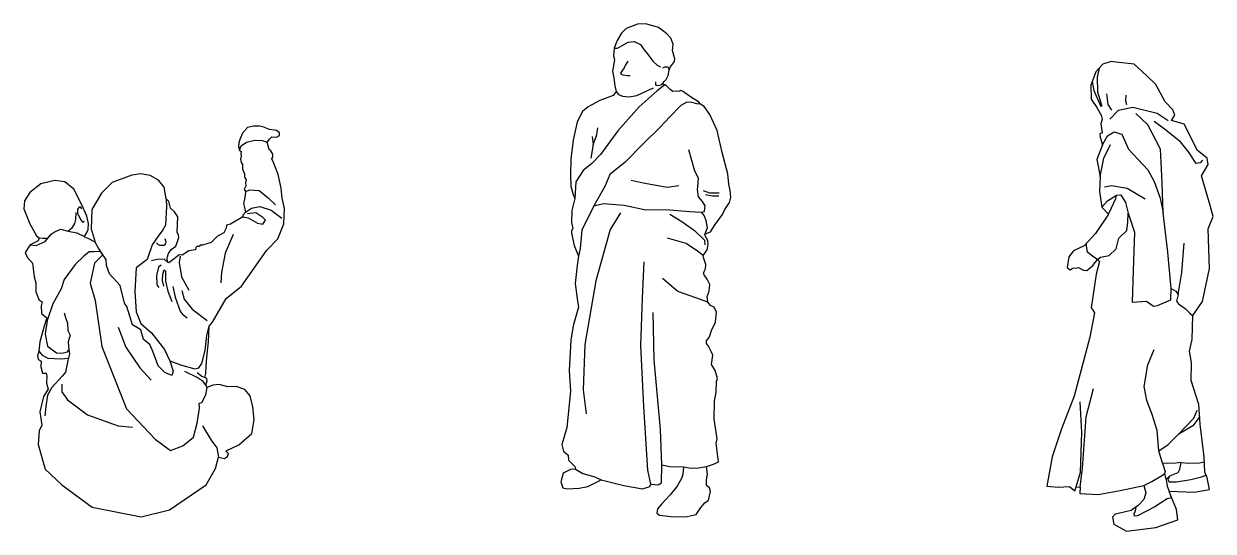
# Model space of a CAD drawing. Header units: feet. Extents: x 89 to 238, y -57 to 31.
# Drawn here: x 143.83 to 159.81, y -5.26 to 1.56 of the extents above; entities that cross this region are included whole.
import ezdxf

# ---------------------------------------------------------------- set-up
doc = ezdxf.new("R2010")
doc.units = ezdxf.units.FT
doc.header["$MEASUREMENT"] = 0
doc.layers.add('inner', color=1, linetype='Continuous')
doc.layers.add('outer', color=3, linetype='Continuous')

msp = doc.modelspace()

# ---------------------------------------------------------------- linework, layer by layer
at = {"layer": 'inner'}
for points in [[(151.765, 1.228), (151.811, 1.228), (151.873, 1.265), (151.955, 1.307), (152.036, 1.316), (152.118, 1.278), (152.163, 1.208), (152.212, 1.151), (152.285, 1.055), (152.345, 0.998), (152.387, 0.979)], [(151.948, 1.054), (151.918, 1.003), (151.899, 0.963), (151.867, 0.919), (151.852, 0.894), (151.861, 0.879), (151.882, 0.868), (151.912, 0.866), (151.942, 0.862), (151.958, 0.86), (151.98, 0.862)], [(152.504, 0.931), (152.501, 0.959), (152.486, 0.972), (152.445, 0.974), (152.413, 0.961)], [(158.282, 0.958), (158.255, 0.837), (158.261, 0.64), (158.318, 0.45)], [(152.447, 0.736), (152.341, 0.654), (152.103, 0.44), (151.814, 0.118), (151.581, -0.202), (151.465, -0.322), (151.35, -0.414), (151.251, -0.567), (151.236, -0.793)], [(151.792, 0.644), (151.822, 0.604), (151.879, 0.582), (151.967, 0.574), (152.068, 0.593), (152.204, 0.657), (152.294, 0.696)], [(152.42, 0.753), (152.391, 0.733), (152.353, 0.722), (152.326, 0.733), (152.325, 0.774)], [(158.187, 0.779), (158.209, 0.659), (158.305, 0.443)], [(152.924, 0.477), (152.874, 0.478), (152.808, 0.499), (152.743, 0.502), (152.659, 0.458), (152.515, 0.307), (152.383, 0.165), (152.16, -0.052), (151.912, -0.302), (151.709, -0.467), (151.639, -0.629), (151.492, -0.89), (151.333, -1.217), (151.307, -1.465), (151.287, -1.565)], [(158.453, 0.395), (158.403, 0.47), (158.384, 0.615)], [(158.655, 0.468), (158.639, 0.514), (158.645, 0.595)], [(159.211, 0.252), (159.061, 0.35), (158.736, 0.429), (158.536, 0.389), (158.427, 0.274)], [(159.249, -2.001), (159.206, -1.513), (159.143, -0.985), (159.13, -0.576), (159.104, -0.129), (158.937, 0.197), (158.775, 0.349)], [(159.669, -0.278), (159.639, -0.314), (159.585, -0.322), (159.484, -0.165), (159.374, -0.029), (159.162, 0.142), (159.023, 0.243)], [(151.472, 0.041), (151.482, -0.067), (151.453, -0.248)], [(151.482, -0.067), (151.515, 0.014), (151.534, 0.069), (151.546, 0.157)], [(158.328, -0.07), (158.393, 0.05), (158.485, 0.102), (158.585, 0.072), (158.678, -0.127), (158.934, -0.405), (159.023, -0.564), (159.101, -0.789), (159.143, -0.985)], [(146.731, -0.142), (146.755, -0.086), (146.824, -0.034), (146.939, -0.009), (147.035, -0.012), (147.103, -0.036)], [(151.492, -0.89), (151.624, -0.857), (151.899, -0.881), (152.19, -0.942), (152.46, -0.94), (152.78, -0.968), (152.936, -0.975), (152.981, -0.966), (152.986, -0.888), (152.953, -0.833), (152.9, -0.77), (152.886, -0.672), (152.889, -0.635), (152.898, -0.519), (152.851, -0.424), (152.77, -0.14)], [(158.296, -0.497), (158.347, -0.249), (158.435, -0.064)], [(151.996, -0.547), (152.155, -0.581), (152.478, -0.638), (152.633, -0.619)], [(158.353, -0.636), (158.449, -0.616), (158.66, -0.654), (158.9, -0.795)], [(145.748, -0.795), (145.749, -0.898), (145.735, -1.148), (145.701, -1.213), (145.637, -1.298), (145.558, -1.415), (145.49, -1.612), (145.341, -1.723), (145.326, -2.042), (145.342, -2.315), (145.407, -2.472), (145.549, -2.594), (145.723, -2.82), (145.793, -2.973), (145.838, -3.111), (145.824, -3.169), (145.727, -3.129), (145.637, -3.039), (145.569, -2.856), (145.527, -2.755), (145.441, -2.685), (145.407, -2.557), (145.294, -2.487), (145.218, -2.241), (145.184, -2.196), (145.128, -1.959), (144.983, -1.804), (144.945, -1.69), (144.94, -1.609), (144.895, -1.55), (144.837, -1.46), (144.791, -1.379)], [(146.81, -0.697), (146.872, -0.674), (146.994, -0.686), (147.121, -0.785), (147.217, -0.876)], [(152.963, -0.683), (153.047, -0.714), (153.176, -0.714)], [(152.994, -0.74), (153.085, -0.755), (153.172, -0.755)], [(158.318, -0.907), (158.395, -0.821), (158.516, -0.747), (158.572, -0.744), (158.634, -0.847), (158.672, -0.989), (158.759, -1.242), (158.741, -1.765), (158.726, -2.184), (158.919, -2.169), (159.014, -2.239), (159.068, -2.229), (159.245, -2.155), (159.249, -2.001), (159.311, -2.038), (159.343, -2.082), (159.323, -2.169), (159.349, -2.205), (159.436, -2.268), (159.502, -2.33), (159.536, -2.365), (159.542, -2.365)], [(158.406, -1.001), (158.449, -0.918), (158.508, -0.79), (158.516, -0.747)], [(144.614, -0.932), (144.598, -0.91), (144.579, -0.908), (144.555, -0.933), (144.556, -0.989), (144.596, -1.074), (144.622, -1.108), (144.64, -1.106), (144.643, -1.092)], [(146.81, -0.974), (146.891, -0.923), (147.006, -0.9), (147.158, -0.949), (147.299, -1.057)], [(144.532, -0.979), (144.529, -1.075), (144.512, -1.127), (144.472, -1.196), (144.429, -1.229)], [(146.774, -1.039), (146.846, -1.052), (146.971, -1.122), (147.046, -1.137), (147.079, -1.083), (147.043, -1.045), (146.952, -0.986), (146.839, -0.996)], [(151.849, -0.984), (151.711, -1.21), (151.52, -1.899), (151.37, -2.753), (151.351, -3.362), (151.389, -3.685)], [(152.512, -1), (152.674, -1.101), (152.846, -1.223), (152.978, -1.35), (152.983, -1.415)], [(152.936, -0.975), (152.976, -1.023), (152.998, -1.089), (153.016, -1.184), (152.984, -1.27)], [(158.259, -1.61), (158.302, -1.579), (158.416, -1.556), (158.509, -1.466), (158.546, -1.326), (158.655, -1.223), (158.666, -1.108), (158.672, -0.989)], [(143.918, -1.414), (143.999, -1.421), (144.118, -1.368), (144.202, -1.272), (144.24, -1.243), (144.327, -1.204), (144.429, -1.229), (144.546, -1.252), (144.65, -1.3)], [(146.647, -1.275), (146.539, -1.524), (146.489, -1.784), (146.48, -1.925)], [(144.039, -1.322), (144.089, -1.326), (144.157, -1.323)], [(145.615, -1.387), (145.637, -1.408), (145.656, -1.418), (145.717, -1.418), (145.732, -1.408), (145.747, -1.376), (145.741, -1.363), (145.734, -1.335)], [(152.962, -1.556), (152.883, -1.498), (152.733, -1.397), (152.484, -1.324)], [(158.259, -1.61), (158.198, -1.572), (158.125, -1.511), (158.113, -1.426), (158.11, -1.396)], [(159.343, -2.082), (159.393, -1.787), (159.425, -1.393)], [(144.86, -1.502), (144.772, -1.508), (144.712, -1.508), (144.641, -1.566), (144.523, -1.679), (144.376, -1.881), (144.335, -2.006), (144.223, -2.208), (144.146, -2.431), (144.119, -2.612), (144.153, -2.776), (144.274, -2.863), (144.345, -2.871), (144.418, -2.85), (144.438, -2.824)], [(144.895, -1.55), (144.781, -1.66), (144.725, -1.928), (144.793, -2.162), (144.883, -2.781), (145.212, -3.615), (145.597, -4.023), (145.805, -4.178), (145.969, -4.114), (146.114, -3.996), (146.161, -3.808), (146.194, -3.608), (146.189, -3.54), (146.223, -3.53), (146.278, -3.429), (146.297, -3.33)], [(145.935, -1.566), (145.922, -1.653), (145.951, -1.844), (146.052, -2.023)], [(145.763, -1.646), (145.717, -1.605), (145.624, -1.611), (145.55, -1.631)], [(145.679, -1.688), (145.641, -1.715), (145.618, -1.826), (145.622, -1.953), (145.646, -1.987)], [(145.714, -1.968), (145.698, -1.892), (145.7, -1.81), (145.719, -1.752), (145.736, -1.769), (145.736, -1.901), (145.769, -2.036), (145.824, -2.174)], [(152.256, -4.63), (152.217, -4.441), (152.164, -3.585), (152.122, -2.766), (152.145, -2.129), (152.168, -1.642)], [(153.023, -2.185), (152.861, -2.126), (152.619, -2.039), (152.416, -1.866)], [(145.834, -1.972), (145.868, -2.115), (145.935, -2.306), (145.963, -2.342), (146.027, -2.394)], [(145.956, -2.027), (145.986, -2.145), (146.097, -2.278), (146.295, -2.429)], [(144.374, -2.329), (144.393, -2.392), (144.419, -2.467), (144.423, -2.563), (144.455, -2.627), (144.429, -2.719), (144.438, -2.824)], [(152.406, -4.369), (152.387, -3.893), (152.302, -2.958), (152.291, -2.325)], [(145.1, -2.518), (145.204, -2.787), (145.392, -3.065), (145.545, -3.234)], [(145.793, -2.973), (145.939, -3.024), (146.132, -3.081), (146.184, -3.067), (146.225, -3.008), (146.268, -2.834), (146.291, -2.63), (146.322, -2.505)], [(144.035, -2.842), (144.079, -2.897), (144.158, -2.937), (144.334, -2.944), (144.432, -2.937)], [(144.438, -2.824), (144.448, -2.879), (144.423, -2.97), (144.393, -3.123), (144.348, -3.177), (144.208, -3.329), (144.153, -3.433), (144.127, -3.587), (144.114, -3.712)], [(159.135, -4.346), (159.085, -4.181), (159.063, -3.91), (158.996, -3.693), (158.921, -3.503), (158.886, -3.315), (158.935, -3.028), (159.022, -2.82)], [(146.277, -3.299), (146.244, -3.248), (146.161, -3.198), (145.996, -3.117)], [(146.161, -3.129), (146.227, -3.177), (146.266, -3.195)], [(144.343, -3.287), (144.343, -3.389), (144.422, -3.495), (144.687, -3.696), (145.1, -3.847), (145.293, -3.862)], [(158.026, -4.668), (158.06, -4.412), (158.108, -3.723), (158.206, -3.345)], [(157.974, -4.666), (158.031, -4.469), (158.049, -3.933), (158.029, -3.524)], [(159.085, -4.181), (159.208, -4.094), (159.344, -3.964), (159.556, -3.742), (159.6, -3.634)], [(159.633, -3.718), (159.539, -3.846), (159.344, -3.964)], [(146.232, -3.847), (146.349, -4.036), (146.425, -4.142), (146.448, -4.268)], [(151.245, -4.426), (151.346, -4.484), (151.507, -4.532), (151.591, -4.57)], [(152.697, -4.398), (152.801, -4.415), (152.897, -4.411), (153.004, -4.39)], [(159.382, -4.336), (159.48, -4.345), (159.632, -4.341), (159.695, -4.328)], [(158.883, -4.647), (158.989, -4.593), (159.134, -4.506), (159.158, -4.485)], [(159.182, -4.565), (159.198, -4.655), (159.223, -4.721)], [(159.23, -4.518), (159.205, -4.566), (159.223, -4.599), (159.319, -4.599), (159.514, -4.565), (159.657, -4.532), (159.719, -4.507)], [(159.254, -4.813), (159.197, -4.825), (159.032, -4.934), (158.796, -5.055), (158.758, -5.061), (158.753, -5.027), (158.769, -4.986), (158.778, -4.937)]]:
    msp.add_lwpolyline(points, dxfattribs=at)
at = {"layer": 'outer'}
for points in [[(151.926, 1.49), (151.863, 1.428), (151.805, 1.331), (151.765, 1.228), (151.755, 1.125), (151.768, 1.075), (151.76, 1.016), (151.744, 0.919), (151.76, 0.831), (151.775, 0.721), (151.792, 0.644), (151.754, 0.593), (151.575, 0.524), (151.418, 0.441), (151.342, 0.377), (151.269, 0.24), (151.216, -0.006), (151.181, -0.263), (151.179, -0.474), (151.181, -0.628), (151.216, -0.736), (151.236, -0.793), (151.196, -0.953), (151.192, -1.115), (151.21, -1.194), (151.19, -1.227), (151.19, -1.258), (151.227, -1.421), (151.287, -1.565), (151.267, -1.692), (151.243, -1.934), (151.271, -2.17), (151.285, -2.253), (151.214, -2.504), (151.183, -2.696), (151.162, -3.102), (151.177, -3.378), (151.13, -3.867), (151.087, -4.007), (151.062, -4.095), (151.083, -4.184), (151.146, -4.24), (151.153, -4.307), (151.235, -4.392), (151.245, -4.426), (151.178, -4.433), (151.079, -4.483), (151.047, -4.598), (151.077, -4.677), (151.136, -4.691), (151.294, -4.683), (151.41, -4.661), (151.591, -4.57), (151.897, -4.647), (152.148, -4.694), (152.243, -4.661), (152.256, -4.63), (152.356, -4.637), (152.401, -4.611), (152.406, -4.369), (152.514, -4.392), (152.697, -4.398), (152.689, -4.494), (152.673, -4.544), (152.614, -4.657), (152.518, -4.772), (152.401, -4.898), (152.346, -4.962), (152.34, -5.019), (152.373, -5.045), (152.568, -5.067), (152.745, -5.065), (152.868, -5.035), (152.928, -4.942), (152.985, -4.879), (153.031, -4.843), (153.059, -4.726), (153.047, -4.68), (153.007, -4.646), (153.006, -4.572), (153.02, -4.494), (153.004, -4.39), (153.102, -4.36), (153.169, -4.329), (153.138, -4.078), (153.149, -4.018), (153.109, -3.756), (153.115, -3.512), (153.137, -3.395), (153.141, -3.248), (153.154, -3.209), (153.121, -3.101), (153.072, -3.022), (153.091, -2.898), (153.071, -2.855), (153.034, -2.777), (153.006, -2.74), (153.008, -2.703), (153.048, -2.648), (153.071, -2.566), (153.126, -2.455), (153.142, -2.319), (153.108, -2.253), (153.059, -2.231), (153.023, -2.185), (153.015, -2.11), (153.044, -2.038), (153.05, -1.946), (153.015, -1.877), (152.976, -1.818), (152.967, -1.799), (152.976, -1.771), (152.992, -1.737), (152.997, -1.68), (152.966, -1.582), (152.962, -1.556), (153.016, -1.483), (153.029, -1.408), (153.024, -1.356), (152.988, -1.293), (152.984, -1.27), (153.061, -1.24), (153.123, -1.14), (153.22, -1.008), (153.252, -0.939), (153.317, -0.847), (153.333, -0.773), (153.326, -0.685), (153.306, -0.6), (153.294, -0.461), (153.218, -0.172), (153.15, 0.124), (153.05, 0.339), (152.975, 0.446), (152.924, 0.477), (152.898, 0.509), (152.789, 0.574), (152.684, 0.651), (152.659, 0.661), (152.647, 0.653), (152.642, 0.644), (152.609, 0.649), (152.552, 0.645), (152.517, 0.673), (152.469, 0.722), (152.447, 0.736), (152.427, 0.742), (152.42, 0.753), (152.434, 0.775), (152.462, 0.808), (152.492, 0.861), (152.504, 0.931), (152.516, 0.973), (152.535, 0.993), (152.577, 1.05), (152.58, 1.085), (152.551, 1.195), (152.557, 1.28), (152.525, 1.364), (152.467, 1.427), (152.361, 1.507), (152.19, 1.555), (152.079, 1.551)], [(158.443, 1.051), (158.33, 1.015), (158.239, 0.908), (158.168, 0.732), (158.176, 0.544), (158.252, 0.43), (158.308, 0.327), (158.322, 0.273), (158.303, 0.211), (158.321, 0.092), (158.289, 0.077), (158.297, 0.033), (158.328, -0.07), (158.251, -0.268), (158.296, -0.497), (158.287, -0.696), (158.318, -0.907), (158.406, -1.001), (158.235, -1.261), (158.079, -1.429), (157.938, -1.494), (157.874, -1.576), (157.85, -1.72), (157.891, -1.749), (157.92, -1.738), (157.924, -1.724), (157.968, -1.727), (158.006, -1.718), (158.044, -1.739), (158.071, -1.754), (158.115, -1.757), (158.198, -1.69), (158.259, -1.61), (158.287, -1.639), (158.242, -1.807), (158.188, -2.169), (158.174, -2.258), (158.219, -2.329), (158.155, -2.655), (157.945, -3.449), (157.777, -3.887), (157.652, -4.261), (157.578, -4.656), (157.733, -4.668), (157.885, -4.66), (157.955, -4.72), (157.974, -4.666), (158.026, -4.668), (158.024, -4.755), (158.268, -4.766), (158.563, -4.716), (158.883, -4.647), (158.91, -4.747), (158.882, -4.836), (158.808, -4.917), (158.712, -4.981), (158.561, -5.018), (158.497, -5.033), (158.461, -5.074), (158.478, -5.168), (158.65, -5.261), (159.042, -5.211), (159.341, -5.11), (159.32, -4.968), (159.243, -4.786), (159.223, -4.721), (159.559, -4.736), (159.766, -4.701), (159.733, -4.543), (159.704, -4.47), (159.691, -4.263), (159.641, -3.821), (159.621, -3.559), (159.518, -3.238), (159.523, -2.996), (159.498, -2.843), (159.532, -2.685), (159.542, -2.365), (159.671, -2.177), (159.765, -1.733), (159.745, -1.2), (159.814, -1.033), (159.775, -0.885), (159.656, -0.485), (159.745, -0.337), (159.731, -0.249), (159.602, -0.145), (159.424, 0.206), (159.252, 0.255), (159.301, 0.329), (159.271, 0.398), (159.168, 0.507), (159.044, 0.739), (158.916, 0.862), (158.753, 1.015), (158.506, 1.04)], [(145.285, -0.477), (145.022, -0.575), (144.879, -0.718), (144.746, -0.938), (144.739, -1.201), (144.791, -1.379), (144.7, -1.33), (144.655, -1.309), (144.65, -1.3), (144.673, -1.266), (144.698, -1.21), (144.704, -1.129), (144.682, -1.03), (144.613, -0.875), (144.505, -0.665), (144.384, -0.569), (144.252, -0.551), (144.063, -0.595), (143.916, -0.709), (143.844, -0.823), (143.833, -0.931), (143.916, -1.131), (144.002, -1.295), (144.039, -1.322), (144.024, -1.361), (143.918, -1.414), (143.853, -1.519), (143.877, -1.581), (143.949, -1.662), (143.958, -1.732), (143.971, -1.844), (143.993, -1.923), (143.995, -2.044), (144.039, -2.159), (144.081, -2.181), (144.065, -2.233), (144.072, -2.336), (144.142, -2.393), (144.105, -2.506), (144.05, -2.717), (144.035, -2.842), (144.017, -2.905), (144.026, -2.949), (144.067, -2.978), (144.061, -3.055), (144.085, -3.136), (144.133, -3.136), (144.142, -3.173), (144.136, -3.272), (144.162, -3.351), (144.098, -3.451), (144.048, -3.657), (144.076, -3.837), (144.041, -3.914), (144.026, -4.096), (144.122, -4.428), (144.344, -4.639), (144.75, -4.94), (145.409, -5.069), (145.789, -4.975), (146.283, -4.639), (146.408, -4.419), (146.448, -4.268), (146.528, -4.284), (146.572, -4.258), (146.583, -4.219), (146.565, -4.198), (146.55, -4.181), (146.721, -4.102), (146.899, -3.947), (146.927, -3.767), (146.912, -3.588), (146.876, -3.442), (146.803, -3.358), (146.687, -3.317), (146.573, -3.322), (146.456, -3.292), (146.374, -3.299), (146.297, -3.33), (146.277, -3.299), (146.297, -3.236), (146.29, -3.211), (146.266, -3.195), (146.278, -3.144), (146.285, -3.042), (146.294, -2.925), (146.315, -2.717), (146.322, -2.505), (146.367, -2.453), (146.551, -2.136), (146.758, -1.97), (147.097, -1.484), (147.245, -1.332), (147.329, -1.132), (147.335, -0.928), (147.305, -0.788), (147.293, -0.652), (147.249, -0.468), (147.188, -0.31), (147.167, -0.258), (147.179, -0.235), (147.179, -0.197), (147.15, -0.151), (147.131, -0.133), (147.103, -0.036), (147.136, 0.007), (147.166, 0.038), (147.227, 0.034), (147.269, 0.056), (147.269, 0.091), (147.23, 0.121), (147.133, 0.136), (147.044, 0.169), (147, 0.178), (146.925, 0.181), (146.837, 0.16), (146.773, 0.088), (146.734, 0.003), (146.722, -0.045), (146.717, -0.094), (146.731, -0.142), (146.752, -0.162), (146.748, -0.191), (146.755, -0.223), (146.744, -0.265), (146.755, -0.309), (146.771, -0.335), (146.771, -0.396), (146.799, -0.459), (146.799, -0.506), (146.819, -0.541), (146.812, -0.583), (146.816, -0.627), (146.792, -0.67), (146.81, -0.697), (146.807, -0.747), (146.796, -0.823), (146.785, -0.859), (146.8, -0.914), (146.81, -0.974), (146.777, -1.017), (146.774, -1.039), (146.611, -1.135), (146.556, -1.151), (146.551, -1.19), (146.521, -1.254), (146.434, -1.297), (146.352, -1.382), (146.235, -1.419), (146.202, -1.42), (146.188, -1.438), (146.157, -1.435), (146.145, -1.448), (146.141, -1.481), (146.049, -1.496), (145.961, -1.552), (145.92, -1.547), (145.853, -1.603), (145.783, -1.655), (145.763, -1.646), (145.758, -1.589), (145.775, -1.529), (145.813, -1.478), (145.874, -1.43), (145.893, -1.383), (145.918, -1.317), (145.91, -1.285), (145.892, -1.244), (145.902, -1.036), (145.858, -0.969), (145.805, -0.923), (145.782, -0.83), (145.748, -0.795), (145.719, -0.64), (145.642, -0.544), (145.531, -0.484), (145.407, -0.461)], [(159.135, -4.346), (159.171, -4.46), (159.158, -4.485), (159.172, -4.542), (159.182, -4.565), (159.23, -4.518), (159.343, -4.474), (159.367, -4.427), (159.382, -4.336), (159.31, -4.348), (159.201, -4.35)]]:
    msp.add_lwpolyline(points, close=True, dxfattribs=at)

doc.saveas('drawing.dxf')
